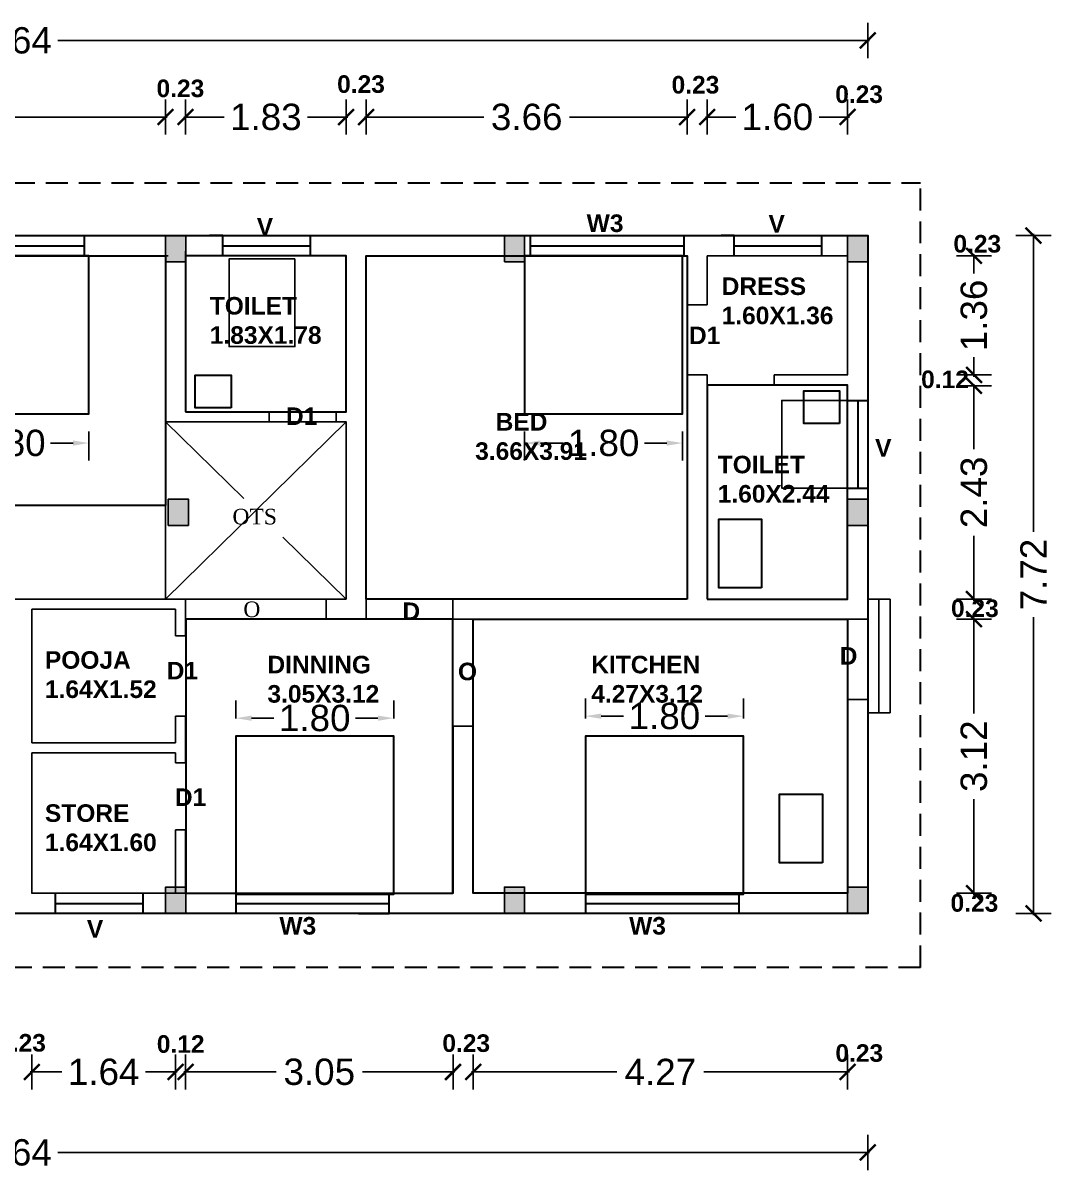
# Model space of a CAD drawing. Header units: metres. Extents: x 5231 to 10794, y 2038 to 4100.
# Drawn here: x 5268.66 to 5280.38, y 2081.82 to 2094.89 of the extents above; entities that cross this region are included whole.
import ezdxf

# ---------------------------------------------------------------- set-up
doc = ezdxf.new("R2010")
doc.units = ezdxf.units.M
doc.linetypes.add('DASHED2', pattern=[0.375, 0.25, -0.125])
doc.linetypes.add('HIDDEN', pattern=[0.375, 0.25, -0.125])
for name, color, linetype in [('BLK_1_FLR_1_BLT_UP_AREA', 13, 'Continuous'), ('BLK_1_FLR_1_BLT_UP_AREA_DEDUCT', 7, 'Continuous'), ('BLK_1_FLR_1_REGULAR_ROOM', 7, 'Continuous'), ('BLK_1_FLR_1_ROOM_1_LIGHT_VENTILATION_1', 7, 'Continuous'), ('BLK_1_FLR_1_WATER_CLOSET', 7, 'Continuous'), ('BLK_1_FLR_2_ROOF_AREA', 54, 'Continuous'), ('TOILET_VENTILATION', 7, 'Continuous')]:
    doc.layers.add(name, color=color, linetype=linetype)
for name, color, linetype, lineweight in [('BLK_1_FLR_1_KITCHEN', 163, 'Continuous', 0), ('BLK_1_FLR_1_UNITFA_1', 7, 'Continuous', 0), ('BLK_1_FLR_1_WASH', 243, 'Continuous', 5)]:
    doc.layers.add(name, color=color, linetype=linetype, lineweight=lineweight)
doc.styles.add('outer', font='times.ttf', dxfattribs={"height": 7})
doc.styles.get("Standard").update_dxf_attribs({"font": 'arial.ttf'})
doc.dimstyles.new('STANDARD$0', dxfattribs={"dimtxt": 0.25, "dimasz": 0.18, "dimexe": 0.15, "dimexo": 0.15, "dimgap": 0.1, "dimtad": 0, "dimzin": 0, "dimdsep": 46, "dimtxsty": 'Standard', "dimblk": 'OBLIQUE', "dimcen": 0.0625, "dimdle": 0.02, "dimadec": 0, "dimazin": 0, "dimtfac": 1, "dimtix": 1, "dimtofl": 0, "dimtmove": 2, "dimatfit": 3, "dimldrblk": 'OBLIQUE', "dimfxl": 0, "dimtolj": 1, "dimtzin": 0, "dimarcsym": 0})

# ---------------------------------------------------------------- blocks, each defined once
blk = doc.blocks.new('_ArchTick')
at = {"color": 0, "linetype": 'ByBlock', "const_width": 0.15}
blk.add_lwpolyline([(-0.5, -0.5), (0.5, 0.5)], dxfattribs=at)
blk = doc.blocks.new('*D30')
at = {"color": 0}
for p, q in [((5263.886, 2093.613), (5263.886, 2094.013)), ((5270.287, 2093.613), (5270.287, 2094.013))]:
    blk.add_line(p, q, dxfattribs=at)
at = {"color": 0, "lineweight": -2}
for p, q in [((5263.866, 2093.813), (5266.597, 2093.813)), ((5270.307, 2093.813), (5267.576, 2093.813))]:
    blk.add_line(p, q, dxfattribs=at)
at = {"layer": 'Defpoints', "color": 0}
for p in [(5270.287, 2093.813), (5263.886, 2092.232), (5270.287, 2092.232)]:
    blk.add_point(p, dxfattribs=at)
at = {"color": 0, "lineweight": -2, "xscale": 0.18, "yscale": 0.18, "zscale": 0.18, "rotation": 180}
blk.add_blockref('_ArchTick', (5263.886, 2093.813), dxfattribs=at)
at = {"color": 0, "lineweight": -2, "xscale": 0.18, "yscale": 0.18, "zscale": 0.18}
blk.add_blockref('_ArchTick', (5270.287, 2093.813), dxfattribs=at)
at = {"color": 0, "insert": (5267.086, 2093.813), "char_height": 0.3, "attachment_point": 5}
blk.add_mtext('\\A1;6.40', dxfattribs=at)
blk = doc.blocks.new('*D31')
at = {"color": 0}
for p, q in [((5270.515, 2093.613), (5270.515, 2094.013)), ((5272.344, 2093.613), (5272.344, 2094.013))]:
    blk.add_line(p, q, dxfattribs=at)
at = {"color": 0, "lineweight": -2}
for p, q in [((5270.495, 2093.813), (5270.954, 2093.813)), ((5272.364, 2093.813), (5271.905, 2093.813))]:
    blk.add_line(p, q, dxfattribs=at)
at = {"layer": 'Defpoints', "color": 0}
for p in [(5272.344, 2093.813), (5270.515, 2091.987), (5272.344, 2091.987)]:
    blk.add_point(p, dxfattribs=at)
at = {"color": 0, "lineweight": -2, "xscale": 0.18, "yscale": 0.18, "zscale": 0.18, "rotation": 180}
blk.add_blockref('_ArchTick', (5270.515, 2093.813), dxfattribs=at)
at = {"color": 0, "lineweight": -2, "xscale": 0.18, "yscale": 0.18, "zscale": 0.18}
blk.add_blockref('_ArchTick', (5272.344, 2093.813), dxfattribs=at)
at = {"color": 0, "insert": (5271.43, 2093.813), "char_height": 0.3, "attachment_point": 5}
blk.add_mtext('\\A1;1.83', dxfattribs=at)
blk = doc.blocks.new('*D32')
at = {"color": 0}
for p, q in [((5272.573, 2093.613), (5272.573, 2094.013)), ((5276.23, 2093.613), (5276.23, 2094.013))]:
    blk.add_line(p, q, dxfattribs=at)
at = {"color": 0, "lineweight": -2}
for p, q in [((5272.553, 2093.813), (5273.912, 2093.813)), ((5276.25, 2093.813), (5274.891, 2093.813))]:
    blk.add_line(p, q, dxfattribs=at)
at = {"layer": 'Defpoints', "color": 0}
for p in [(5276.23, 2093.813), (5272.573, 2092.232), (5276.23, 2092.232)]:
    blk.add_point(p, dxfattribs=at)
at = {"color": 0, "lineweight": -2, "xscale": 0.18, "yscale": 0.18, "zscale": 0.18, "rotation": 180}
blk.add_blockref('_ArchTick', (5272.573, 2093.813), dxfattribs=at)
at = {"color": 0, "lineweight": -2, "xscale": 0.18, "yscale": 0.18, "zscale": 0.18}
blk.add_blockref('_ArchTick', (5276.23, 2093.813), dxfattribs=at)
at = {"color": 0, "insert": (5274.402, 2093.813), "char_height": 0.3, "attachment_point": 5}
blk.add_mtext('\\A1;3.66', dxfattribs=at)
blk = doc.blocks.new('*D33')
at = {"color": 0}
for p, q in [((5276.459, 2093.613), (5276.459, 2094.013)), ((5278.058, 2093.613), (5278.058, 2094.013))]:
    blk.add_line(p, q, dxfattribs=at)
at = {"color": 0, "lineweight": -2}
for p, q in [((5276.439, 2093.813), (5276.783, 2093.813)), ((5278.078, 2093.813), (5277.733, 2093.813))]:
    blk.add_line(p, q, dxfattribs=at)
at = {"layer": 'Defpoints', "color": 0}
for p in [(5278.058, 2093.813), (5276.459, 2092.232), (5278.058, 2092.232)]:
    blk.add_point(p, dxfattribs=at)
at = {"color": 0, "lineweight": -2, "xscale": 0.18, "yscale": 0.18, "zscale": 0.18, "rotation": 180}
blk.add_blockref('_ArchTick', (5276.459, 2093.813), dxfattribs=at)
at = {"color": 0, "lineweight": -2, "xscale": 0.18, "yscale": 0.18, "zscale": 0.18}
blk.add_blockref('_ArchTick', (5278.058, 2093.813), dxfattribs=at)
at = {"color": 0, "insert": (5277.258, 2093.813), "char_height": 0.3, "attachment_point": 5}
blk.add_mtext('\\A1;1.60', dxfattribs=at)
blk = doc.blocks.new('*D34')
at = {"color": 0}
for p, q in [((5258.648, 2094.485), (5258.648, 2094.885)), ((5278.288, 2094.485), (5278.288, 2094.885))]:
    blk.add_line(p, q, dxfattribs=at)
at = {"color": 0, "lineweight": -2}
for p, q in [((5258.628, 2094.685), (5267.876, 2094.685)), ((5278.308, 2094.685), (5269.059, 2094.685))]:
    blk.add_line(p, q, dxfattribs=at)
at = {"layer": 'Defpoints', "color": 0}
for p in [(5278.288, 2094.685), (5258.648, 2092.462), (5278.288, 2092.462)]:
    blk.add_point(p, dxfattribs=at)
at = {"color": 0, "lineweight": -2, "xscale": 0.18, "yscale": 0.18, "zscale": 0.18, "rotation": 180}
blk.add_blockref('_ArchTick', (5258.648, 2094.685), dxfattribs=at)
at = {"color": 0, "lineweight": -2, "xscale": 0.18, "yscale": 0.18, "zscale": 0.18}
blk.add_blockref('_ArchTick', (5278.288, 2094.685), dxfattribs=at)
at = {"color": 0, "insert": (5268.468, 2094.685), "char_height": 0.3, "attachment_point": 5}
blk.add_mtext('\\A1;19.64', dxfattribs=at)
blk = doc.blocks.new('*D42')
at = {"color": 0}
for p, q in [((5268.763, 2083.135), (5268.763, 2082.735)), ((5270.401, 2083.135), (5270.401, 2082.735))]:
    blk.add_line(p, q, dxfattribs=at)
at = {"color": 0, "lineweight": -2}
for p, q in [((5268.743, 2082.935), (5269.107, 2082.935)), ((5270.421, 2082.935), (5270.057, 2082.935))]:
    blk.add_line(p, q, dxfattribs=at)
at = {"layer": 'Defpoints', "color": 0}
for p in [(5268.763, 2084.969), (5270.401, 2084.969), (5270.401, 2082.935)]:
    blk.add_point(p, dxfattribs=at)
at = {"color": 0, "lineweight": -2, "xscale": 0.18, "yscale": 0.18, "zscale": 0.18, "rotation": 180}
blk.add_blockref('_ArchTick', (5268.763, 2082.935), dxfattribs=at)
at = {"color": 0, "lineweight": -2, "xscale": 0.18, "yscale": 0.18, "zscale": 0.18}
blk.add_blockref('_ArchTick', (5270.401, 2082.935), dxfattribs=at)
at = {"color": 0, "insert": (5269.582, 2082.935), "char_height": 0.3, "attachment_point": 5}
blk.add_mtext('\\A1;1.64', dxfattribs=at)
blk = doc.blocks.new('*D43')
at = {"color": 0}
for p, q in [((5270.515, 2083.135), (5270.515, 2082.735)), ((5273.563, 2083.135), (5273.563, 2082.735))]:
    blk.add_line(p, q, dxfattribs=at)
at = {"color": 0, "lineweight": -2}
for p, q in [((5270.495, 2082.935), (5271.549, 2082.935)), ((5273.583, 2082.935), (5272.53, 2082.935))]:
    blk.add_line(p, q, dxfattribs=at)
at = {"layer": 'Defpoints', "color": 0}
for p in [(5270.515, 2085.199), (5273.563, 2085.199), (5273.563, 2082.935)]:
    blk.add_point(p, dxfattribs=at)
at = {"color": 0, "lineweight": -2, "xscale": 0.18, "yscale": 0.18, "zscale": 0.18, "rotation": 180}
blk.add_blockref('_ArchTick', (5270.515, 2082.935), dxfattribs=at)
at = {"color": 0, "lineweight": -2, "xscale": 0.18, "yscale": 0.18, "zscale": 0.18}
blk.add_blockref('_ArchTick', (5273.563, 2082.935), dxfattribs=at)
at = {"color": 0, "insert": (5272.039, 2082.935), "char_height": 0.3, "attachment_point": 5}
blk.add_mtext('\\A1;3.05', dxfattribs=at)
blk = doc.blocks.new('*D44')
at = {"color": 0}
for p, q in [((5273.792, 2083.135), (5273.792, 2082.735)), ((5278.058, 2083.135), (5278.058, 2082.735))]:
    blk.add_line(p, q, dxfattribs=at)
at = {"color": 0, "lineweight": -2}
for p, q in [((5273.772, 2082.935), (5275.429, 2082.935)), ((5278.078, 2082.935), (5276.421, 2082.935))]:
    blk.add_line(p, q, dxfattribs=at)
at = {"layer": 'Defpoints', "color": 0}
for p in [(5273.792, 2084.969), (5278.058, 2084.958), (5278.058, 2082.935)]:
    blk.add_point(p, dxfattribs=at)
at = {"color": 0, "lineweight": -2, "xscale": 0.18, "yscale": 0.18, "zscale": 0.18, "rotation": 180}
blk.add_blockref('_ArchTick', (5273.792, 2082.935), dxfattribs=at)
at = {"color": 0, "lineweight": -2, "xscale": 0.18, "yscale": 0.18, "zscale": 0.18}
blk.add_blockref('_ArchTick', (5278.058, 2082.935), dxfattribs=at)
at = {"color": 0, "insert": (5275.925, 2082.935), "char_height": 0.3, "attachment_point": 5}
blk.add_mtext('\\A1;4.27', dxfattribs=at)
blk = doc.blocks.new('*D45')
at = {"color": 0}
for p, q in [((5258.648, 2082.217), (5258.648, 2081.817)), ((5278.288, 2082.217), (5278.288, 2081.817))]:
    blk.add_line(p, q, dxfattribs=at)
at = {"color": 0, "lineweight": -2}
for p, q in [((5258.628, 2082.017), (5267.876, 2082.017)), ((5278.308, 2082.017), (5269.059, 2082.017))]:
    blk.add_line(p, q, dxfattribs=at)
at = {"layer": 'Defpoints', "color": 0}
for p in [(5258.648, 2084.741), (5278.288, 2084.741), (5278.288, 2082.017)]:
    blk.add_point(p, dxfattribs=at)
at = {"color": 0, "lineweight": -2, "xscale": 0.18, "yscale": 0.18, "zscale": 0.18, "rotation": 180}
blk.add_blockref('_ArchTick', (5258.648, 2082.017), dxfattribs=at)
at = {"color": 0, "lineweight": -2, "xscale": 0.18, "yscale": 0.18, "zscale": 0.18}
blk.add_blockref('_ArchTick', (5278.288, 2082.017), dxfattribs=at)
at = {"color": 0, "insert": (5268.468, 2082.017), "char_height": 0.3, "attachment_point": 5}
blk.add_mtext('\\A1;19.64', dxfattribs=at)
blk = doc.blocks.new('*D46')
at = {"color": 0}
for p, q in [((5279.298, 2092.232), (5279.698, 2092.232)), ((5279.298, 2090.875), (5279.698, 2090.875))]:
    blk.add_line(p, q, dxfattribs=at)
at = {"color": 0, "lineweight": -2}
for p, q in [((5279.498, 2092.252), (5279.498, 2092.029)), ((5279.498, 2090.855), (5279.498, 2091.078))]:
    blk.add_line(p, q, dxfattribs=at)
at = {"layer": 'Defpoints', "color": 0}
for p in [(5278.288, 2092.232), (5278.288, 2090.875), (5279.498, 2090.875)]:
    blk.add_point(p, dxfattribs=at)
at = {"color": 0, "lineweight": -2, "xscale": 0.18, "yscale": 0.18, "zscale": 0.18}
for p, rotation in [((5279.498, 2092.232), 90), ((5279.498, 2090.875), 270)]:
    blk.add_blockref('_ArchTick', p, dxfattribs=dict(at, rotation=rotation))
at = {"color": 0, "insert": (5279.498, 2091.553), "char_height": 0.3, "attachment_point": 5, "rotation": 90}
blk.add_mtext('\\A1;1.36', dxfattribs=at)
blk = doc.blocks.new('*D47')
at = {"color": 0}
for p, q in [((5279.298, 2090.751), (5279.698, 2090.751)), ((5279.298, 2088.322), (5279.698, 2088.322))]:
    blk.add_line(p, q, dxfattribs=at)
at = {"color": 0, "lineweight": -2}
for p, q in [((5279.498, 2090.771), (5279.498, 2090.029)), ((5279.498, 2088.302), (5279.498, 2089.044))]:
    blk.add_line(p, q, dxfattribs=at)
at = {"layer": 'Defpoints', "color": 0}
for p in [(5278.288, 2090.751), (5278.288, 2088.322), (5279.498, 2088.322)]:
    blk.add_point(p, dxfattribs=at)
at = {"color": 0, "lineweight": -2, "xscale": 0.18, "yscale": 0.18, "zscale": 0.18}
for p, rotation in [((5279.498, 2090.751), 90), ((5279.498, 2088.322), 270)]:
    blk.add_blockref('_ArchTick', p, dxfattribs=dict(at, rotation=rotation))
at = {"color": 0, "insert": (5279.498, 2089.537), "char_height": 0.3, "attachment_point": 5, "rotation": 90}
blk.add_mtext('\\A1;2.43', dxfattribs=at)
blk = doc.blocks.new('*D48')
at = {"color": 0, "lineweight": -2}
for p, q in [((5279.498, 2088.113), (5279.498, 2087.02)), ((5279.498, 2084.951), (5279.498, 2086.044))]:
    blk.add_line(p, q, dxfattribs=at)
at = {"color": 0}
for p, q in [((5279.298, 2088.093), (5279.698, 2088.093)), ((5279.298, 2084.971), (5279.698, 2084.971))]:
    blk.add_line(p, q, dxfattribs=at)
at = {"layer": 'Defpoints', "color": 0}
for p in [(5278.288, 2088.093), (5279.498, 2088.093), (5278.288, 2084.971)]:
    blk.add_point(p, dxfattribs=at)
at = {"color": 0, "lineweight": -2, "xscale": 0.18, "yscale": 0.18, "zscale": 0.18}
for p, rotation in [((5279.498, 2088.093), 90), ((5279.498, 2084.971), 270)]:
    blk.add_blockref('_ArchTick', p, dxfattribs=dict(at, rotation=rotation))
at = {"color": 0, "insert": (5279.498, 2086.532), "char_height": 0.3, "attachment_point": 5, "rotation": 90}
blk.add_mtext('\\A1;3.12', dxfattribs=at)
blk = doc.blocks.new('*D49')
at = {"color": 0}
for p, q in [((5279.976, 2092.462), (5280.376, 2092.462)), ((5279.976, 2084.741), (5280.376, 2084.741))]:
    blk.add_line(p, q, dxfattribs=at)
at = {"color": 0, "lineweight": -2}
for p, q in [((5280.176, 2092.482), (5280.176, 2089.088)), ((5280.176, 2084.721), (5280.176, 2088.114))]:
    blk.add_line(p, q, dxfattribs=at)
at = {"layer": 'Defpoints', "color": 0}
for p in [(5278.288, 2092.462), (5280.176, 2092.462), (5278.288, 2084.741)]:
    blk.add_point(p, dxfattribs=at)
at = {"color": 0, "lineweight": -2, "xscale": 0.18, "yscale": 0.18, "zscale": 0.18}
for p, rotation in [((5280.176, 2092.462), 90), ((5280.176, 2084.741), 270)]:
    blk.add_blockref('_ArchTick', p, dxfattribs=dict(at, rotation=rotation))
at = {"color": 0, "insert": (5280.176, 2088.601), "char_height": 0.3, "attachment_point": 5, "rotation": 90}
blk.add_mtext('\\A1;7.72', dxfattribs=at)
blk = doc.blocks.new('*D97')
at = {"layer": 'BLK_1_FLR_1_ROOM_1_LIGHT_VENTILATION_1', "color": 0}
for p, q in [((5267.613, 2090.232), (5267.613, 2089.899)), ((5269.413, 2090.232), (5269.413, 2089.899)), ((5267.793, 2090.099), (5268.048, 2090.099)), ((5269.233, 2090.099), (5268.978, 2090.099))]:
    blk.add_line(p, q, dxfattribs=at)
for points in [[(5267.793, 2090.129), (5267.793, 2090.069), (5267.613, 2090.099)], [(5269.233, 2090.129), (5269.233, 2090.069), (5269.413, 2090.099)]]:
    blk.add_solid(points, dxfattribs=at)
at = {"layer": 'Defpoints', "color": 0}
for p in [(5267.613, 2090.432), (5269.413, 2090.432), (5269.413, 2090.099)]:
    blk.add_point(p, dxfattribs=at)
at = {"layer": 'BLK_1_FLR_1_ROOM_1_LIGHT_VENTILATION_1', "color": 0, "lineweight": 30, "insert": (5268.513, 2090.099), "char_height": 0.3, "attachment_point": 5}
blk.add_mtext('\\A1;1.80', dxfattribs=at)
blk = doc.blocks.new('*D99')
at = {"color": 0}
for p, q in [((5274.378, 2090.232), (5274.378, 2089.899)), ((5276.178, 2090.232), (5276.178, 2089.899)), ((5274.558, 2090.099), (5274.813, 2090.099)), ((5275.998, 2090.099), (5275.743, 2090.099))]:
    blk.add_line(p, q, dxfattribs=at)
for points in [[(5274.558, 2090.129), (5274.558, 2090.069), (5274.378, 2090.099)], [(5275.998, 2090.129), (5275.998, 2090.069), (5276.178, 2090.099)]]:
    blk.add_solid(points, dxfattribs=at)
at = {"layer": 'Defpoints', "color": 0}
for p in [(5274.378, 2090.432), (5276.178, 2090.432), (5276.178, 2090.099)]:
    blk.add_point(p, dxfattribs=at)
at = {"color": 0, "lineweight": 30, "insert": (5275.278, 2090.099), "char_height": 0.3, "attachment_point": 5}
blk.add_mtext('\\A1;1.80', dxfattribs=at)
blk = doc.blocks.new('*D100')
at = {"color": 0}
for p, q in [((5275.071, 2086.961), (5275.071, 2087.188)), ((5276.871, 2086.961), (5276.871, 2087.188)), ((5275.251, 2086.988), (5275.506, 2086.988)), ((5276.691, 2086.988), (5276.436, 2086.988))]:
    blk.add_line(p, q, dxfattribs=at)
for points in [[(5275.251, 2087.018), (5275.251, 2086.958), (5275.071, 2086.988)], [(5276.691, 2087.018), (5276.691, 2086.958), (5276.871, 2086.988)]]:
    blk.add_solid(points, dxfattribs=at)
at = {"layer": 'Defpoints', "color": 0}
for p in [(5275.071, 2086.988), (5275.071, 2086.761), (5276.871, 2086.761)]:
    blk.add_point(p, dxfattribs=at)
at = {"color": 0, "lineweight": 30, "insert": (5275.971, 2086.988), "char_height": 0.3, "attachment_point": 5}
blk.add_mtext('\\A1;1.80', dxfattribs=at)
blk = doc.blocks.new('*D101')
at = {"color": 0}
for p, q in [((5271.087, 2086.961), (5271.087, 2087.165)), ((5272.887, 2086.961), (5272.887, 2087.165)), ((5271.267, 2086.965), (5271.522, 2086.965)), ((5272.707, 2086.965), (5272.452, 2086.965))]:
    blk.add_line(p, q, dxfattribs=at)
for points in [[(5271.267, 2086.995), (5271.267, 2086.935), (5271.087, 2086.965)], [(5272.707, 2086.995), (5272.707, 2086.935), (5272.887, 2086.965)]]:
    blk.add_solid(points, dxfattribs=at)
at = {"layer": 'Defpoints', "color": 0}
for p in [(5271.087, 2086.965), (5271.087, 2086.761), (5272.887, 2086.761)]:
    blk.add_point(p, dxfattribs=at)
at = {"color": 0, "lineweight": 30, "insert": (5271.987, 2086.965), "char_height": 0.3, "attachment_point": 5}
blk.add_mtext('\\A1;1.80', dxfattribs=at)

msp = doc.modelspace()

# ---------------------------------------------------------------- hatches: boundary and pattern name
h = msp.add_hatch(color=256)
h.dxf.hatch_style = 1
h.paths.add_polyline_path([(5270.51789, 2092.46199), (5270.28789, 2092.46199), (5270.28789, 2092.16199), (5270.51789, 2092.16199)])
h = msp.add_hatch(color=256)
h.dxf.hatch_style = 1
h.paths.add_polyline_path([(5274.37789, 2092.46199), (5274.14789, 2092.46199), (5274.14789, 2092.16199), (5274.37789, 2092.16199)])
h = msp.add_hatch(color=256)
h.dxf.hatch_style = 1
h.paths.add_polyline_path([(5278.28789, 2092.46199), (5278.05789, 2092.46199), (5278.05789, 2092.16199), (5278.28789, 2092.16199)])
h = msp.add_hatch(color=256)
h.dxf.hatch_style = 1
h.paths.add_polyline_path([(5270.31789, 2089.16024), (5270.54789, 2089.16024), (5270.54789, 2089.46024), (5270.31789, 2089.46024)])
h = msp.add_hatch(color=256)
h.dxf.hatch_style = 1
h.paths.add_polyline_path([(5270.31789, 2089.16024), (5270.54789, 2089.16024), (5270.54789, 2089.46024), (5270.31789, 2089.46024)])
h = msp.add_hatch(color=256)
h.dxf.hatch_style = 1
h.paths.add_polyline_path([(5278.05789, 2089.16024), (5278.28789, 2089.16024), (5278.28789, 2089.46024), (5278.05789, 2089.46024)])
h = msp.add_hatch(color=256)
h.dxf.hatch_style = 1
h.paths.add_polyline_path([(5278.05789, 2089.16024), (5278.28789, 2089.16024), (5278.28789, 2089.46024), (5278.05789, 2089.46024)])
h = msp.add_hatch(color=256)
h.dxf.hatch_style = 1
h.paths.add_polyline_path([(5270.51789, 2085.04064), (5270.28789, 2085.04064), (5270.28789, 2084.74064), (5270.51789, 2084.74064)])
h = msp.add_hatch(color=256)
h.dxf.hatch_style = 1
h.paths.add_polyline_path([(5274.37789, 2085.04064), (5274.14789, 2085.04064), (5274.14789, 2084.74064), (5274.37789, 2084.74064)])
h = msp.add_hatch(color=256)
h.dxf.hatch_style = 1
h.paths.add_polyline_path([(5278.28789, 2085.04064), (5278.05789, 2085.04064), (5278.05789, 2084.74064), (5278.28789, 2084.74064)])
h = msp.add_hatch(color=256)
h.dxf.hatch_style = 1
h.paths.add_polyline_path([(5278.28789, 2085.04064), (5278.05789, 2085.04064), (5278.05789, 2084.74064), (5278.28789, 2084.74064)])

# ---------------------------------------------------------------- linework, layer by layer
at = {"linetype": 'HIDDEN', "lineweight": 30}
for p, q in [((5258.04789, 2093.06199), (5278.88789, 2093.06199)), ((5278.88789, 2084.12449), (5278.88789, 2093.06199)), ((5278.88789, 2084.12449), (5258.04789, 2084.12449))]:
    msp.add_line(p, q, dxfattribs=at)
for p, q in [((5258.64789, 2092.46199), (5278.28789, 2092.46199)), ((5278.28789, 2084.74064), (5278.28789, 2092.46199)), ((5266.65789, 2092.23199), (5270.31789, 2092.23199)), ((5270.51789, 2092.23199), (5272.34429, 2092.23199)), ((5272.57289, 2092.23199), (5276.23049, 2092.23199)), ((5276.45909, 2092.23199), (5278.05789, 2092.23199)), ((5278.05789, 2092.23199), (5278.05789, 2090.87474)), ((5278.05789, 2090.87474), (5278.05789, 2092.23199)), ((5270.51549, 2091.01444), (5270.51549, 2090.45564)), ((5278.05789, 2090.76044), (5278.05789, 2090.74199)), ((5278.05789, 2090.76044), (5278.05789, 2088.32204)), ((5278.05789, 2088.32204), (5278.05789, 2090.76044)), ((5278.41489, 2087.02664), (5278.41489, 2088.32204)), ((5278.05789, 2084.95795), (5278.05789, 2087.17904)), ((5278.05789, 2087.17904), (5278.05789, 2084.95795)), ((5270.31789, 2084.97064), (5268.76289, 2084.97064)), ((5273.56349, 2084.97064), (5270.31789, 2084.97064)), ((5278.05789, 2084.97064), (5273.79209, 2084.97064)), ((5278.05789, 2084.97064), (5277.90789, 2084.97064)), ((5258.64789, 2084.74064), (5278.28789, 2084.74064))]:
    msp.add_line(p, q)
at = {"lineweight": 30}
for p, q in [((5269.36289, 2092.23199), (5269.36289, 2092.46199)), ((5270.93882, 2092.46199), (5270.78882, 2092.46199)), ((5270.93882, 2092.23199), (5270.93882, 2092.46199)), ((5271.93882, 2092.23199), (5271.93882, 2092.46199)), ((5274.4459, 2092.23199), (5274.4459, 2092.46199)), ((5276.1959, 2092.23199), (5276.1959, 2092.46199)), ((5276.76622, 2092.46199), (5276.61622, 2092.46199)), ((5276.76622, 2092.23199), (5276.76622, 2092.46199)), ((5277.76622, 2092.23199), (5277.76622, 2092.46199)), ((5267.61289, 2092.34699), (5269.36289, 2092.34699)), ((5270.93882, 2092.34699), (5271.93882, 2092.34699)), ((5274.4459, 2092.34699), (5276.1959, 2092.34699)), ((5276.76622, 2092.34699), (5277.76622, 2092.34699)), ((5278.05789, 2090.58582), (5278.28789, 2090.58582)), ((5278.17289, 2090.58582), (5278.17289, 2089.58582)), ((5278.05789, 2089.58582), (5278.28789, 2089.58582)), ((5269.03211, 2084.74064), (5269.03211, 2084.97064)), ((5270.03211, 2084.74064), (5270.03211, 2084.97064)), ((5271.08651, 2084.97064), (5271.08651, 2084.74064)), ((5272.83651, 2084.74064), (5272.83651, 2084.97064)), ((5275.07081, 2084.97064), (5275.07081, 2084.74064)), ((5276.82081, 2084.74064), (5276.82081, 2084.97064)), ((5269.03211, 2084.85564), (5270.03211, 2084.85564)), ((5271.08651, 2084.85564), (5272.83651, 2084.85564)), ((5275.07081, 2084.85564), (5276.82081, 2084.85564)), ((5271.08651, 2084.74064), (5270.63651, 2084.74064)), ((5272.48651, 2084.74064), (5272.83651, 2084.74064)), ((5275.07081, 2084.74064), (5274.62081, 2084.74064))]:
    msp.add_line(p, q, dxfattribs=at)
at = {"ltscale": 5}
for p, q in [((5270.28689, 2092.28444), (5270.28689, 2090.34134)), ((5270.51549, 2092.28444), (5270.51549, 2090.45564)), ((5272.34429, 2092.23199), (5272.34429, 2090.45564)), ((5272.57289, 2091.21764), (5272.57289, 2092.23199)), ((5276.23049, 2092.23199), (5276.23049, 2091.67484)), ((5276.45909, 2091.67484), (5276.45909, 2092.23199)), ((5276.45909, 2092.23199), (5276.45909, 2091.67484)), ((5276.45909, 2092.23199), (5276.45909, 2091.75104)), ((5276.45909, 2091.67484), (5276.23049, 2091.67484)), ((5272.57289, 2090.72234), (5272.57289, 2091.21764)), ((5276.23049, 2090.87474), (5276.23049, 2088.32204)), ((5276.45909, 2090.87474), (5276.23049, 2090.87474)), ((5276.45909, 2088.32204), (5276.45909, 2090.87474)), ((5276.45909, 2088.32204), (5276.45909, 2090.87474)), ((5278.05929, 2090.87474), (5277.22109, 2090.87474)), ((5277.22109, 2090.87474), (5277.22109, 2090.76044)), ((5272.57289, 2090.72234), (5272.57289, 2088.09344)), ((5277.22109, 2090.76044), (5278.05929, 2090.76044)), ((5270.51549, 2090.34134), (5270.28689, 2090.34134)), ((5271.46799, 2090.45564), (5270.51549, 2090.45564)), ((5271.46799, 2090.34134), (5270.51549, 2090.34134)), ((5271.46799, 2090.45564), (5271.46799, 2090.34134)), ((5272.34429, 2090.45564), (5272.22999, 2090.45564)), ((5272.22999, 2090.45564), (5272.22999, 2090.34134)), ((5272.34429, 2090.34134), (5272.22999, 2090.34134)), ((5272.34429, 2088.32204), (5272.34429, 2090.34134)), ((5268.53429, 2088.32204), (5270.40119, 2088.32204)), ((5270.51549, 2088.32204), (5270.40119, 2088.32204)), ((5270.51549, 2088.32204), (5270.51549, 2088.09344)), ((5272.11569, 2088.09344), (5272.11569, 2088.32204)), ((5272.11569, 2088.32204), (5272.34429, 2088.32204)), ((5273.56132, 2088.32204), (5276.23049, 2088.32204)), ((5273.56132, 2088.09344), (5273.56132, 2088.32204)), ((5276.45909, 2088.32204), (5278.05929, 2088.32204)), ((5278.28789, 2088.32204), (5278.54189, 2088.32204)), ((5278.54189, 2088.32204), (5278.54189, 2087.25524)), ((5268.76289, 2086.68374), (5268.76289, 2088.20774)), ((5270.40119, 2088.20774), (5268.76289, 2088.20774)), ((5270.40119, 2088.20774), (5270.40119, 2087.90294)), ((5278.28789, 2088.16964), (5278.28789, 2087.25524)), ((5270.51549, 2088.09344), (5270.51549, 2087.90294)), ((5272.57289, 2088.09344), (5272.11569, 2088.09344)), ((5276.23049, 2088.09344), (5273.56132, 2088.09344)), ((5276.23049, 2088.09344), (5276.45909, 2088.09344)), ((5276.45909, 2088.09344), (5278.28789, 2088.09344)), ((5270.51549, 2087.90294), (5270.40119, 2087.90294)), ((5270.51549, 2087.90294), (5270.40119, 2087.90294)), ((5278.54189, 2087.25524), (5278.54189, 2087.02664)), ((5278.28789, 2087.17904), (5278.05789, 2087.17904)), ((5270.51549, 2086.98854), (5270.40119, 2086.98854)), ((5270.40119, 2086.98854), (5270.40119, 2086.68374)), ((5270.51549, 2086.56944), (5270.51549, 2086.98854)), ((5278.54189, 2087.02664), (5278.28789, 2087.02664)), ((5273.56349, 2084.96924), (5273.56349, 2086.87424)), ((5273.56349, 2086.87424), (5273.79209, 2086.87424)), ((5273.79209, 2084.96924), (5273.79209, 2086.87424)), ((5268.76289, 2086.68374), (5270.40119, 2086.68374)), ((5268.76289, 2084.96924), (5268.76289, 2086.56944)), ((5270.40119, 2086.56944), (5268.76289, 2086.56944)), ((5270.40119, 2086.56944), (5270.40119, 2086.45514)), ((5270.51549, 2086.56944), (5270.51549, 2086.45514)), ((5270.40119, 2086.45514), (5270.51549, 2086.45514)), ((5270.40119, 2085.69314), (5270.40119, 2084.96924)), ((5270.40119, 2085.69314), (5270.51549, 2085.69314)), ((5270.51549, 2085.69314), (5270.51549, 2084.96924))]:
    msp.add_line(p, q, dxfattribs=at)
at = {"linetype": 'DASHED2', "ltscale": 5}
for p, q in [((5270.28689, 2090.34134), (5272.34429, 2088.32204)), ((5272.11569, 2088.32204), (5270.51549, 2088.32204)), ((5270.51549, 2088.09344), (5272.11569, 2088.09344))]:
    msp.add_line(p, q, dxfattribs=at)
for points in [[(5270.28789, 2092.16199), (5270.51789, 2092.16199), (5270.51789, 2092.46199), (5270.28789, 2092.46199)], [(5274.14789, 2092.16199), (5274.37789, 2092.16199), (5274.37789, 2092.46199), (5274.14789, 2092.46199)], [(5278.05789, 2092.16199), (5278.28789, 2092.16199), (5278.28789, 2092.46199), (5278.05789, 2092.46199)], [(5270.31789, 2089.16024), (5270.54789, 2089.16024), (5270.54789, 2089.46024), (5270.31789, 2089.46024)], [(5270.31789, 2089.16024), (5270.54789, 2089.16024), (5270.54789, 2089.46024), (5270.31789, 2089.46024)], [(5278.05789, 2089.16024), (5278.28789, 2089.16024), (5278.28789, 2089.46024), (5278.05789, 2089.46024)], [(5278.05789, 2089.16024), (5278.28789, 2089.16024), (5278.28789, 2089.46024), (5278.05789, 2089.46024)], [(5270.28789, 2084.74064), (5270.51789, 2084.74064), (5270.51789, 2085.04064), (5270.28789, 2085.04064)], [(5274.14789, 2084.74064), (5274.37789, 2084.74064), (5274.37789, 2085.04064), (5274.14789, 2085.04064)], [(5278.05789, 2084.74064), (5278.28789, 2084.74064), (5278.28789, 2085.04064), (5278.05789, 2085.04064)], [(5278.05789, 2084.74064), (5278.28789, 2084.74064), (5278.28789, 2085.04064), (5278.05789, 2085.04064)]]:
    msp.add_lwpolyline(points, close=True)
at = {"color": 1, "lineweight": 30}
for points in [[(5276.23049, 2088.32204), (5272.57289, 2088.32204), (5272.57289, 2092.23199), (5276.23049, 2092.23199)], [(5274.37789, 2090.43199), (5276.17789, 2090.43199), (5276.17789, 2092.23199), (5274.37789, 2092.23199)], [(5270.51789, 2084.97064), (5273.56132, 2084.97064), (5273.56132, 2088.09344), (5270.51789, 2088.09344)], [(5271.08651, 2084.96128), (5272.88651, 2084.96128), (5272.88651, 2086.76128), (5271.08651, 2086.76128)], [(5275.07081, 2084.96128), (5276.87081, 2084.96128), (5276.87081, 2086.76128), (5275.07081, 2086.76128)]]:
    msp.add_lwpolyline(points, close=True, dxfattribs=at)
at = {"layer": 'BLK_1_FLR_1_BLT_UP_AREA', "color": 6, "lineweight": 30}
msp.add_lwpolyline([(5258.64789, 2092.46199), (5278.28789, 2092.46199), (5278.28789, 2084.74064), (5258.64789, 2084.74064)], close=True, dxfattribs=at)
at = {"layer": 'BLK_1_FLR_1_BLT_UP_AREA_DEDUCT', "color": 1}
for p, q in [((5270.28689, 2090.34134), (5270.28689, 2088.32204)), ((5270.28689, 2088.32204), (5272.34429, 2090.34134))]:
    msp.add_line(p, q, dxfattribs=at)
at = {"layer": 'BLK_1_FLR_1_BLT_UP_AREA_DEDUCT', "color": 6}
msp.add_lwpolyline([(5270.28689, 2090.34134), (5272.34429, 2090.34134), (5272.34429, 2088.32204), (5270.28689, 2088.32204)], close=True, dxfattribs=at)
at = {"layer": 'BLK_1_FLR_1_KITCHEN', "color": 1, "lineweight": 30}
msp.add_lwpolyline([(5278.05789, 2084.97064), (5273.79209, 2084.97064), (5273.79209, 2088.09344), (5278.05789, 2088.09344)], close=True, dxfattribs=at)
at = {"layer": 'BLK_1_FLR_1_REGULAR_ROOM', "color": 1, "lineweight": 30}
msp.add_lwpolyline([(5263.88609, 2092.23199), (5270.28689, 2092.23199), (5270.28689, 2089.38884), (5263.88609, 2089.38884)], close=True, dxfattribs=at)
at = {"layer": 'BLK_1_FLR_1_ROOM_1_LIGHT_VENTILATION_1', "color": 1, "lineweight": 30}
msp.add_lwpolyline([(5267.61289, 2090.43199), (5269.41289, 2090.43199), (5269.41289, 2092.23199), (5267.61289, 2092.23199)], close=True, dxfattribs=at)
at = {"layer": 'BLK_1_FLR_1_UNITFA_1', "color": 234, "lineweight": 30}
msp.add_lwpolyline([(5258.64789, 2092.46199), (5278.28789, 2092.46199), (5278.28789, 2084.74064), (5258.64789, 2084.74064)], close=True, dxfattribs=at)
at = {"layer": 'BLK_1_FLR_1_WASH', "color": 55, "lineweight": 30}
for points in [[(5271.0346, 2090.50143), (5270.6254, 2090.50143), (5270.6254, 2090.87275), (5271.0346, 2090.87275)], [(5277.96714, 2090.32262), (5277.55794, 2090.32262), (5277.55794, 2090.69395), (5277.96714, 2090.69395)]]:
    msp.add_lwpolyline(points, close=True, dxfattribs=at)
at = {"layer": 'BLK_1_FLR_1_WASH', "color": 56, "lineweight": 30}
for points in [[(5277.07853, 2088.44848), (5276.58992, 2088.44848), (5276.58992, 2089.23313), (5277.07853, 2089.23313)], [(5277.77228, 2085.31546), (5277.28367, 2085.31546), (5277.28367, 2086.10011), (5277.77228, 2086.10011)]]:
    msp.add_lwpolyline(points, close=True, dxfattribs=at)
at = {"layer": 'BLK_1_FLR_1_WATER_CLOSET', "color": 1, "lineweight": 30}
for points in [[(5270.51549, 2090.45564), (5272.34429, 2090.45564), (5272.34429, 2092.23199), (5270.51549, 2092.23199)], [(5276.45909, 2088.32204), (5278.05789, 2088.32204), (5278.05789, 2090.76044), (5276.45909, 2090.76044)]]:
    msp.add_lwpolyline(points, close=True, dxfattribs=at)
at = {"layer": 'BLK_1_FLR_2_ROOF_AREA', "color": 54}
msp.add_lwpolyline([(5258.64789, 2092.46199), (5278.28789, 2092.46199), (5278.28789, 2084.74064), (5258.64789, 2084.74064)], close=True, dxfattribs=at)
at = {"layer": 'TOILET_VENTILATION', "color": 6}
for points in [[(5271.76072, 2092.19782), (5271.01072, 2092.19782), (5271.01072, 2091.19782), (5271.76072, 2091.19782)], [(5278.05789, 2090.58582), (5277.30789, 2090.58582), (5277.30789, 2089.58582), (5278.05789, 2089.58582)]]:
    msp.add_lwpolyline(points, close=True, dxfattribs=at)

# ---------------------------------------------------------------- texts
at = {"ltscale": 5, "style": 'outer'}
for s, p in [('OTS', (5271.04947, 2089.17234)), ('O', (5271.17373, 2088.11628))]:
    msp.add_text(s, height=0.1778, dxfattribs=at).set_placement(p)
at = {"lineweight": 30, "char_height": 0.2, "attachment_point": 1}
for s, insert in [('{\\fArial|b1|i0|c0|p34;0.23}', (5272.24218, 2094.28886)), ('{\\fArial|b1|i0|c0|p34;0.23}', (5276.05266, 2094.28121)), ('{\\fArial|b1|i0|c0|p34;0.23}', (5270.18451, 2094.24007)), ('{\\fArial|b1|i0|c0|p34;0.23}', (5277.91736, 2094.1737)), ('{\\fArial|b1|i0|c0|p34;0.23}', (5279.26362, 2092.4693)), ('{\\fArial|b1|i0|c0|p34;0.12}', (5278.896, 2090.92504)), ('{\\fArial|b1|i0|c0|p34;0.23}', (5279.23631, 2088.31746)), ('{\\fArial|b1|i0|c0|p34;0.23}', (5279.23097, 2084.96057)), ('{\\fArial|b1|i0|c0|p34;0.23}', (5268.37966, 2083.36734)), ('{\\fArial|b1|i0|c0|p34;0.12}', (5270.18786, 2083.35314)), ('{\\fArial|b1|i0|c0|p34;0.23}', (5273.44104, 2083.36343)), ('{\\fArial|b1|i0|c0|p34;0.23}', (5277.91935, 2083.25062))]:
    msp.add_mtext(s, dxfattribs=dict(at, insert=insert))
at = {"lineweight": 30, "char_height": 0.2, "width": 0.3087532, "attachment_point": 1}
for s, insert in [('{\\fArial|b1|i0|c0|p34;W3}', (5275.08556, 2092.70395)), ('{\\fArial|b1|i0|c0|p34;V}', (5277.15689, 2092.69735)), ('{\\fArial|b1|i0|c0|p34;V}', (5271.32651, 2092.66461)), ('{\\fArial|b1|i0|c0|p34;V}', (5278.37173, 2090.14426)), ('{\\fArial|b1|i0|c0|p34;V}', (5269.39088, 2084.66529)), ('{\\fArial|b1|i0|c0|p34;W3}', (5271.58464, 2084.69988)), ('{\\fArial|b1|i0|c0|p34;W3}', (5275.56894, 2084.69988))]:
    msp.add_mtext(s, dxfattribs=dict(at, insert=insert))
at = {"char_height": 0.2, "attachment_point": 1}
for s, insert in [('{\\fArial|b1|i0|c0|p34;DRESS\\P1.60X1.36}', (5276.62315, 2091.98612)), ('{\\fArial|b1|i0|c0|p34;TOILET\\P1.83X1.78}', (5270.79136, 2091.76317)), ('{\\fArial|b1|i0|c0|p34;D1}', (5276.25053, 2091.42592)), ('{\\fArial|b1|i0|c0|p34;D1}', (5271.65885, 2090.50539)), ('{\\fArial|b1|i0|c0|p34;   BED\\P3.66X3.91}', (5273.81489, 2090.44135)), ('{\\fArial|b1|i0|c0|p34;TOILET\\P1.60X2.44}', (5276.57867, 2089.95471)), ('{\\fArial|b1|i0|c0|p34;D}', (5272.98636, 2088.28307)), ('{\\fArial|b1|i0|c0|p34;POOJA\\P1.64X1.52}', (5268.91288, 2087.72837)), ('{\\fArial|b1|i0|c0|p34;D}', (5277.96802, 2087.77485)), ('{\\fArial|b1|i0|c0|p34;D1}', (5270.30016, 2087.60669)), ('{\\fArial|b1|i0|c0|p34;DINNING\\P3.05X3.12}', (5271.44823, 2087.67576)), ('{\\fArial|b1|i0|c0|p34;O}', (5273.61886, 2087.59724)), ('{\\fArial|b1|i0|c0|p34;KITCHEN\\P4.27X3.12}', (5275.13764, 2087.67576)), ('{\\fArial|b1|i0|c0|p34;D1}', (5270.39338, 2086.16515)), ('{\\fArial|b1|i0|c0|p34;STORE\\P1.64X1.60}', (5268.91288, 2085.98393))]:
    msp.add_mtext_dynamic_manual_height_columns(s, width=1.3812394, gutter_width=12.5, heights=[0], dxfattribs=dict(at, insert=insert))

# ---------------------------------------------------------------- dimensions: what is measured, and where the dimension line sits
for base, p1, p2, picture, middle in [((5278.28789, 2094.68509), (5258.64789, 2092.46199), (5278.28789, 2092.46199), '*D34', (5268.46789, 2094.68509)), ((5270.28689, 2093.81294), (5263.88609, 2092.23199), (5270.28689, 2092.23199), '*D30', (5267.08649, 2093.81294)), ((5272.34429, 2093.81294), (5270.51549, 2091.98705), (5272.34429, 2091.98705), '*D31', (5271.42989, 2093.81294)), ((5276.23049, 2093.81294), (5272.57289, 2092.23199), (5276.23049, 2092.23199), '*D32', (5274.40169, 2093.81294)), ((5278.05789, 2093.81294), (5276.45909, 2092.23199), (5278.05789, 2092.23199), '*D33', (5277.25849, 2093.81294)), ((5273.56349, 2082.93516), (5270.51549, 2085.19919), (5273.56349, 2085.19919), '*D43', (5272.03949, 2082.93516)), ((5270.40119, 2082.93516), (5268.76289, 2084.96924), (5270.40119, 2084.96924), '*D42', (5269.58204, 2082.93516)), ((5278.05789, 2082.93516), (5273.79209, 2084.96924), (5278.05789, 2084.95795), '*D44', (5275.92499, 2082.93516)), ((5278.28789, 2082.01729), (5258.64789, 2084.74064), (5278.28789, 2084.74064), '*D45', (5268.46789, 2082.01729))]:
    dim = msp.add_linear_dim(base=base, p1=p1, p2=p2, dimstyle='STANDARD$0', override={"dimtxt": 0.3, "dimexe": 0.2, "dimexo": 0.2, "dimblk": 'ArchTick', "dimldrblk": 'ArchTick', "dimfxl": 0.2, "dimlwe": 65535, "dimarcsym": 2})
    dim.commit()
    dim.dimension.update_dxf_attribs({"geometry": picture, "text_midpoint": middle})
for base, p1, p2, picture, middle in [((5280.17623, 2092.46199), (5278.28789, 2084.74064), (5278.28789, 2092.46199), '*D49', (5280.17623, 2088.60132)), ((5279.49779, 2090.87474), (5278.28789, 2092.23199), (5278.28789, 2090.87474), '*D46', (5279.49779, 2091.55337)), ((5279.49779, 2088.32204), (5278.28789, 2090.75122), (5278.28789, 2088.32204), '*D47', (5279.49779, 2089.53663)), ((5279.49779, 2088.09344), (5278.28789, 2084.97064), (5278.28789, 2088.09344), '*D48', (5279.49779, 2086.53204))]:
    dim = msp.add_linear_dim(base=base, p1=p1, p2=p2, angle=90, dimstyle='STANDARD$0', override={"dimtxt": 0.3, "dimexe": 0.2, "dimexo": 0.2, "dimblk": 'ArchTick', "dimldrblk": 'ArchTick', "dimfxl": 0.2, "dimlwe": 65535, "dimarcsym": 2})
    dim.commit()
    dim.dimension.update_dxf_attribs({"geometry": picture, "text_midpoint": middle})
at = {"color": 232, "lineweight": 30}
for base, p1, p2, override, picture, middle in [((5276.17789, 2090.0987), (5274.37789, 2090.43199), (5276.17789, 2090.43199), {"dimtxt": 0.3, "dimexe": 0.2, "dimexo": 0.2, "dimgap": 0.09, "dimtih": 1, "dimtoh": 1, "dimcen": 0.09, "dimdle": 0, "dimsd1": 0, "dimsd2": 0, "dimtdec": 4, "dimtix": 0, "dimtmove": 0, "dimfxl": 1, "dimfxlon": 0, "dimlwd": 65535, "dimlwe": 65535}, '*D99', (5275.27789, 2090.0987)), ((5271.08651, 2086.96529), (5272.88651, 2086.76128), (5271.08651, 2086.76128), {"dimtxt": 0.3, "dimexe": 0.2, "dimexo": 0.2, "dimgap": 0.09, "dimtih": 1, "dimtoh": 1, "dimcen": 0.09, "dimdle": 0, "dimtdec": 4, "dimtix": 0, "dimtmove": 0, "dimfxl": 1, "dimfxlon": 0, "dimlwd": 65535, "dimlwe": 65535}, '*D101', (5271.98651, 2086.96529)), ((5275.07081, 2086.98836), (5276.87081, 2086.76128), (5275.07081, 2086.76128), {"dimtxt": 0.3, "dimexe": 0.2, "dimexo": 0.2, "dimgap": 0.09, "dimtih": 1, "dimtoh": 1, "dimcen": 0.09, "dimdle": 0, "dimtdec": 4, "dimtix": 0, "dimtmove": 0, "dimfxl": 1, "dimfxlon": 0, "dimlwd": 65535, "dimlwe": 65535}, '*D100', (5275.97081, 2086.98836))]:
    dim = msp.add_linear_dim(base=base, p1=p1, p2=p2, dimstyle='STANDARD$0', override=override, dxfattribs=at)
    dim.commit()
    dim.dimension.update_dxf_attribs({"geometry": picture, "text_midpoint": middle})
at = {"layer": 'BLK_1_FLR_1_ROOM_1_LIGHT_VENTILATION_1', "color": 232, "lineweight": 30}
dim = msp.add_linear_dim(base=(5269.41289, 2090.0987), p1=(5267.61289, 2090.43199), p2=(5269.41289, 2090.43199), dimstyle='STANDARD$0', override={"dimtxt": 0.3, "dimexe": 0.2, "dimexo": 0.2, "dimgap": 0.09, "dimtih": 1, "dimtoh": 1, "dimcen": 0.09, "dimdle": 0, "dimsd1": 0, "dimsd2": 0, "dimtdec": 4, "dimtix": 0, "dimtmove": 0, "dimfxl": 1, "dimfxlon": 0, "dimlwd": 65535, "dimlwe": 65535}, dxfattribs=at)
dim.commit()
dim.dimension.update_dxf_attribs({"geometry": '*D97', "text_midpoint": (5268.51289, 2090.0987)})

doc.saveas('drawing.dxf')
